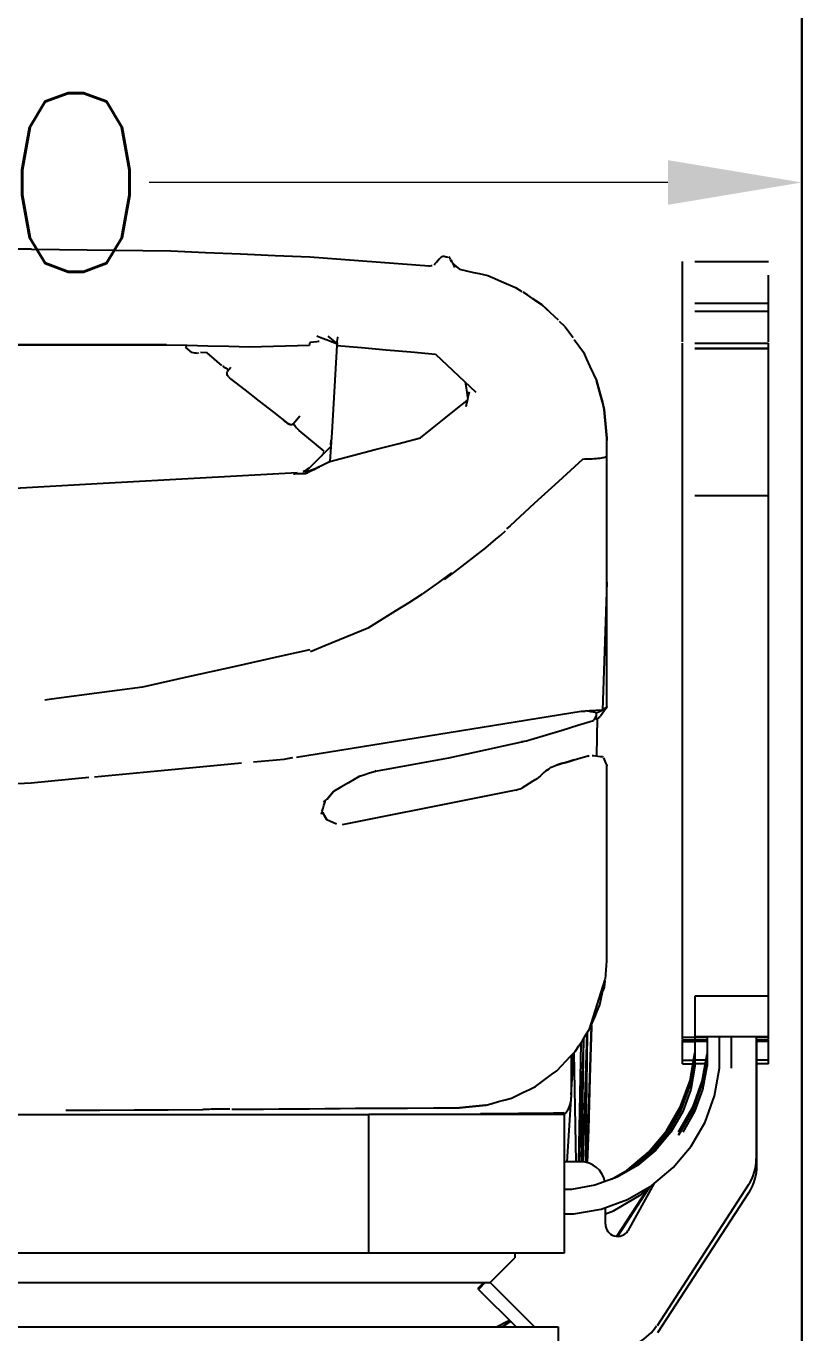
# Model space of a CAD drawing. Header units: millimetres. Extents: x 3552052 to 4144896, y -707811 to -630695.
# Drawn here: x 3876091 to 3876525, y -690793 to -690062 of the extents above; entities that cross this region are included whole.
import ezdxf

# ---------------------------------------------------------------- set-up
doc = ezdxf.new("R2010")
doc.units = ezdxf.units.MM
doc.header["$LTSCALE"] = 6
doc.header["$MEASUREMENT"] = 0
doc.layers.get('Defpoints').update_dxf_attribs({"linetype": 'CONTINUOUS', "lineweight": 0})
for name, color, linetype, lineweight in [('ELE-4M UPS P.SB', 3, 'CONTINUOUS', 0), ('EQP', 6, 'CONTINUOUS', 0), ('MEP_HVAC_RA_DUCT', 1, 'CONTINUOUS', 0)]:
    doc.layers.add(name, color=color, linetype=linetype, lineweight=lineweight)
doc.styles.add('ROMANS', font='romans.shx')
doc.dimstyles.new('AEPL1', dxfattribs={"dimtxt": 100, "dimasz": 75, "dimexe": 25, "dimexo": 50, "dimtad": 0, "dimdec": 0, "dimtxsty": 'ROMANS', "dimcen": 2.5, "dimclrd": 7, "dimclre": 7, "dimclrt": 7, "dimadec": 0, "dimazin": 0, "dimtfac": 1, "dimtdec": 0, "dimtmove": 0, "dimatfit": 3, "dimfxl": 1, "dimlwd": 0, "dimlwe": 0, "dimarcsym": 0})

# ---------------------------------------------------------------- blocks, each defined once
blk = doc.blocks.new('*D380')
at = {"layer": 'Defpoints', "color": 0, "transparency": 16777216}
for p in [(3876525.41, -690149.47), (3875455.28, -690236.17), (3876525.41, -690236.17)]:
    blk.add_point(p, dxfattribs=at)
at = {"layer": 'ELE-4M UPS P.SB', "color": 7, "lineweight": 0, "transparency": 16777216}
for p, q in [((3875455.28, -690186.17), (3875455.28, -690124.47)), ((3876525.41, -690186.17), (3876525.41, -690124.47)), ((3875530.28, -690149.47), (3875820.68, -690149.47)), ((3876450.41, -690149.47), (3876160.02, -690149.47))]:
    blk.add_line(p, q, dxfattribs=at)
at = {"layer": 'ELE-4M UPS P.SB', "color": 7, "transparency": 16777216}
for points in [[(3875530.28, -690136.97), (3875530.28, -690161.97), (3875455.28, -690149.47)], [(3876450.41, -690136.97), (3876450.41, -690161.97), (3876525.41, -690149.47)]]:
    blk.add_solid(points, dxfattribs=at)
at = {"layer": 'ELE-4M UPS P.SB', "color": 7, "lineweight": -3, "transparency": 16777216, "insert": (3875990.35, -690149.47), "char_height": 100, "attachment_point": 5, "style": 'ROMANS'}
blk.add_mtext('1070', dxfattribs=at)

msp = doc.modelspace()

# ---------------------------------------------------------------- linework, layer by layer
at = {"layer": 'EQP', "lineweight": -3}
for p, q in [((3876094.11, -690186.77), (3876172.11, -690187.8)), ((3876249.92, -690191.11), (3876316.67, -690196.17)), ((3876326.96, -690191.13), (3876326.96, -690191.61)), ((3876329.09, -690193.36), (3876329.12, -690192.72)), ((3876333.75, -690197.88), (3876330.24, -690195.13)), ((3876458.63, -690193.92), (3876458.63, -690193.78)), ((3876458.63, -690201.4), (3876458.63, -690193.92)), ((3876465.5, -690193.78), (3876506.75, -690193.78)), ((3876344.67, -690200.49), (3876349.51, -690201.61)), ((3876458.63, -690217.19), (3876458.63, -690201.4)), ((3876506.75, -690217.19), (3876506.75, -690201.4)), ((3876365.14, -690208.19), (3876368.56, -690210.42)), ((3876458.63, -690221.61), (3876458.63, -690217.19)), ((3876465.5, -690217.1), (3876506.75, -690217.1)), ((3876506.75, -690221.61), (3876506.75, -690217.19)), ((3876392.68, -690230.03), (3876389.63, -690227.18)), ((3876458.63, -690238.58), (3876458.63, -690221.61)), ((3876506.75, -690221.61), (3876465.5, -690221.61)), ((3876506.75, -690238.58), (3876506.75, -690221.61)), ((3876253.93, -690235.25), (3876254.3, -690235.48)), ((3876392.68, -690230.03), (3876397.36, -690236.29)), ((3876183.93, -690244.59), (3876180.29, -690241.54)), ((3876180.71, -690241.04), (3876180.92, -690240.79)), ((3876216.13, -690241.38), (3876249.8, -690240.59)), ((3876249.91, -690239.06), (3876249.89, -690239.38)), ((3876255.09, -690238.41), (3876254.5, -690238.54)), ((3876260, -690235.55), (3876265.14, -690239.7)), ((3876458.63, -690242.36), (3876458.63, -690239.42)), ((3876458.63, -690324.83), (3876458.63, -690242.36)), ((3876465.5, -690239.42), (3876506.75, -690239.42)), ((3876465.5, -690242.36), (3876506.75, -690242.36)), ((3876506.75, -690242.36), (3876465.5, -690242.36)), ((3876506.75, -690242.36), (3876506.75, -690239.42)), ((3876506.75, -690324.83), (3876506.75, -690242.36)), ((3876187.64, -690244.77), (3876187.13, -690245.25)), ((3876192.47, -690244.76), (3876188.64, -690244.59)), ((3876200.73, -690251.96), (3876192.47, -690244.76)), ((3876320.23, -690245.55), (3876342.9, -690266.75)), ((3876203.67, -690256.91), (3876203.62, -690256.37)), ((3876204.08, -690254.45), (3876203.66, -690253.99)), ((3876203.77, -690257.46), (3876203.67, -690256.91)), ((3876203.86, -690255.15), (3876205.72, -690252.9)), ((3876204.42, -690258.27), (3876203.77, -690257.46)), ((3876204.42, -690258.27), (3876204.82, -690258.68)), ((3876205.58, -690259.35), (3876204.82, -690258.68)), ((3876414.47, -690275.85), (3876414.78, -690276.57)), ((3876235.6, -690282.84), (3876235.69, -690282.76)), ((3876235.6, -690282.84), (3876236.49, -690283.43)), ((3876238.48, -690284.69), (3876238.19, -690284.65)), ((3876238.99, -690284.97), (3876238.67, -690284.84)), ((3876238.99, -690284.97), (3876240.09, -690284.86)), ((3876244.38, -690280.16), (3876240.7, -690284.47)), ((3876241.41, -690285.25), (3876242.49, -690286.7)), ((3876243.95, -690288.23), (3876242.49, -690286.7)), ((3876257.87, -690299.78), (3876243.95, -690288.23)), ((3876261.64, -690296.32), (3876261.91, -690293.41)), ((3876416.13, -690293.79), (3876416.14, -690292.59)), ((3876416.14, -690292.59), (3876416.14, -690293.79)), ((3876416.14, -690293.79), (3876416.14, -690292.59)), ((3876261.69, -690297.14), (3876247.32, -690311.52)), ((3876261.64, -690296.32), (3876261.81, -690295.16)), ((3876243.24, -690312.33), (3876248.78, -690311.93)), ((3876248.18, -690310.66), (3876246.24, -690311.26)), ((3876254.16, -690308.98), (3876253.72, -690309.44)), ((3876458.63, -690604.78), (3876458.63, -690324.83)), ((3876506.75, -690324.83), (3876465.5, -690324.83)), ((3876506.75, -690604.78), (3876506.75, -690324.83)), ((3876416.14, -690373.13), (3876413.79, -690444.79)), ((3876242.42, -690471), (3876401.77, -690445.37)), ((3876413.79, -690444.79), (3876406.46, -690445.17)), ((3876415.75, -690443.62), (3876412.68, -690448.12)), ((3876413.79, -690444.79), (3876414.38, -690444.35)), ((3876415.75, -690443.62), (3876416.14, -690443.05)), ((3876416.14, -690443.05), (3876415.75, -690443.62)), ((3876416.14, -690442.71), (3876416.14, -690443.05)), ((3876410.58, -690470.38), (3876410.93, -690449.33)), ((3876369, -690462.36), (3876368.61, -690462.47)), ((3876218.34, -690473.72), (3876235.51, -690472.11)), ((3876235.51, -690472.11), (3876240.18, -690471.36)), ((3876235.51, -690472.11), (3876240.48, -690471.36)), ((3876405.54, -690470.39), (3876406.35, -690470.33)), ((3876407.97, -690470.22), (3876408.78, -690470.16)), ((3876413.73, -690470.78), (3876414.04, -690471.36)), ((3876416.13, -690476.01), (3876416.14, -690475.3)), ((3876416.14, -690475.3), (3876416.14, -690476.01)), ((3876416.14, -690476.01), (3876416.14, -690475.3)), ((3876093.82, -690485.37), (3876126.17, -690482.34)), ((3876277.26, -690481.87), (3876277.8, -690481.69)), ((3876287.05, -690478.75), (3876286.68, -690478.83)), ((3876258.33, -690495.61), (3876258.33, -690496.4)), ((3876264.93, -690508.61), (3876259.37, -690506.12)), ((3876406.58, -690623.36), (3876415.25, -690595.59)), ((3876414.76, -690599.82), (3876413.96, -690601.8)), ((3876415.07, -690596.47), (3876414.76, -690599.82)), ((3876458.63, -690627.55), (3876458.63, -690604.78)), ((3876465.5, -690604.78), (3876465.5, -690627.55)), ((3876506.75, -690604.78), (3876465.5, -690604.78)), ((3876506.75, -690627.55), (3876506.75, -690604.78)), ((3876407.62, -690621.61), (3876407.47, -690621.24)), ((3876407.47, -690621.24), (3876407.62, -690621.61)), ((3876407.62, -690621.61), (3876407.47, -690621.24)), ((3876407.53, -690621.1), (3876407.62, -690621.61)), ((3876400.98, -690697.55), (3876403.28, -690628.41)), ((3876402.27, -690697.63), (3876403.39, -690628.23)), ((3876402.87, -690697.71), (3876405.13, -690625.57)), ((3876405.21, -690625.46), (3876404.32, -690697.9)), ((3876458.63, -690627.85), (3876458.63, -690627.51)), ((3876458.63, -690629.1), (3876458.63, -690627.85)), ((3876458.63, -690627.85), (3876465.5, -690627.85)), ((3876458.63, -690629.29), (3876465.5, -690629.29)), ((3876458.63, -690630.3), (3876458.63, -690629.42)), ((3876465.5, -690627.51), (3876465.5, -690643.97)), ((3876465.5, -690627.51), (3876465.5, -690627.85)), ((3876506.75, -690627.55), (3876465.5, -690627.55)), ((3876465.5, -690627.85), (3876465.5, -690629.1)), ((3876472.32, -690627.85), (3876465.5, -690627.85)), ((3876472.32, -690629.29), (3876465.5, -690629.29)), ((3876465.5, -690629.42), (3876465.5, -690630.3)), ((3876472.32, -690627.51), (3876472.32, -690643.97)), ((3876479.25, -690645.17), (3876479.25, -690627.51)), ((3876486.07, -690645.17), (3876486.07, -690627.51)), ((3876499.85, -690627.51), (3876499.85, -690695.7)), ((3876506.75, -690627.85), (3876499.85, -690627.85)), ((3876506.75, -690629.29), (3876499.85, -690629.29)), ((3876506.75, -690627.85), (3876506.75, -690627.51)), ((3876506.75, -690629.1), (3876506.75, -690627.85)), ((3876506.75, -690630.3), (3876506.75, -690629.42)), ((3876396.29, -690660.14), (3876397.69, -690636.62)), ((3876397.81, -690636.49), (3876398.94, -690697.55)), ((3876401.68, -690631.27), (3876400.42, -690697.55)), ((3876458.63, -690640.61), (3876458.63, -690630.26)), ((3876458.63, -690630.3), (3876465.5, -690630.3)), ((3876462.79, -690651.98), (3876465.5, -690636.57)), ((3876465.5, -690637.05), (3876462.79, -690652.46)), ((3876465.5, -690630.26), (3876465.5, -690640.61)), ((3876472.32, -690630.3), (3876465.5, -690630.3)), ((3876472.32, -690636.72), (3876469.63, -690651.98)), ((3876469.63, -690652.46), (3876472.32, -690637.2)), ((3876506.75, -690630.3), (3876499.85, -690630.3)), ((3876500.1, -690630.26), (3876500.1, -690699.68)), ((3876506.75, -690640.61), (3876506.75, -690630.26)), ((3876396.29, -690638.15), (3876396.29, -690661.43)), ((3876458.63, -690642.76), (3876458.63, -690640.61)), ((3876458.63, -690640.61), (3876464.79, -690640.61)), ((3876458.63, -690642.76), (3876464.41, -690642.76)), ((3876465.5, -690638.45), (3876462.79, -690653.85)), ((3876465.5, -690638.93), (3876462.79, -690654.33)), ((3876465.5, -690643.97), (3876463.2, -690657)), ((3876465.5, -690640.61), (3876465.5, -690642.76)), ((3876471.64, -690640.61), (3876465.5, -690640.61)), ((3876471.26, -690642.76), (3876465.5, -690642.76)), ((3876469.63, -690653.85), (3876472.32, -690638.6)), ((3876469.63, -690654.33), (3876472.32, -690639.08)), ((3876470.03, -690657), (3876472.32, -690643.97)), ((3876506.75, -690640.61), (3876500.1, -690640.61)), ((3876506.75, -690642.76), (3876500.1, -690642.76)), ((3876506.75, -690642.76), (3876506.75, -690640.61)), ((3876457.44, -690666.67), (3876462.79, -690651.98)), ((3876462.79, -690652.46), (3876462.79, -690651.98)), ((3876469.63, -690651.98), (3876464.29, -690666.67)), ((3876469.63, -690652.46), (3876469.63, -690651.98)), ((3876476.54, -690660.57), (3876479.25, -690645.17)), ((3876379.2, -690653.17), (3876378.78, -690653.51)), ((3876462.79, -690652.46), (3876457.44, -690667.15)), ((3876462.79, -690653.85), (3876457.44, -690668.55)), ((3876462.79, -690654.33), (3876457.44, -690669.03)), ((3876463.2, -690657), (3876458.68, -690669.43)), ((3876462.79, -690654.33), (3876462.79, -690653.85)), ((3876464.29, -690667.15), (3876469.63, -690652.46)), ((3876464.29, -690668.55), (3876469.63, -690653.85)), ((3876464.29, -690669.03), (3876469.63, -690654.33)), ((3876465.5, -690669.43), (3876470.03, -690657)), ((3876394.07, -690697.55), (3876396.15, -690662.49)), ((3876449.62, -690680.21), (3876457.44, -690666.67)), ((3876464.29, -690666.67), (3876456.47, -690680.21)), ((3876457.44, -690667.15), (3876457.44, -690666.67)), ((3876464.29, -690667.15), (3876464.29, -690666.67)), ((3876471.19, -690675.27), (3876476.54, -690660.57)), ((3875623.66, -690671.05), (3876282.97, -690671.05)), ((3876189.62, -690668.25), (3876190.15, -690668.23)), ((3876196.15, -690668), (3876197.17, -690667.96)), ((3876197.17, -690667.96), (3876198.46, -690667.98)), ((3876206.23, -690668.12), (3876206.72, -690668.13)), ((3876282.97, -690671.05), (3876282.97, -690670.93)), ((3876282.97, -690670.93), (3876392.32, -690670.93)), ((3876282.97, -690748.75), (3876282.97, -690671.05)), ((3876392.32, -690670.93), (3876392.32, -690669.99)), ((3876392.32, -690670.93), (3876392.32, -690748.63)), ((3876457.44, -690667.15), (3876449.62, -690680.69)), ((3876457.44, -690668.55), (3876449.62, -690682.09)), ((3876457.44, -690669.03), (3876449.62, -690682.57)), ((3876458.68, -690669.43), (3876452.06, -690680.89)), ((3876456.47, -690680.69), (3876464.29, -690667.15)), ((3876456.47, -690682.09), (3876464.29, -690668.55)), ((3876456.47, -690682.57), (3876464.29, -690669.03)), ((3876457.44, -690669.03), (3876457.44, -690668.55)), ((3876458.88, -690680.89), (3876465.5, -690669.43)), ((3876464.29, -690669.03), (3876464.29, -690668.55)), ((3876439.57, -690692.19), (3876449.62, -690680.21)), ((3876449.62, -690680.69), (3876439.57, -690692.67)), ((3876452.06, -690680.89), (3876443.56, -690691.03)), ((3876449.62, -690680.69), (3876449.62, -690680.21)), ((3876456.47, -690680.69), (3876456.47, -690680.21)), ((3876463.37, -690688.81), (3876471.19, -690675.27)), ((3876449.62, -690682.09), (3876439.57, -690694.07)), ((3876449.62, -690682.57), (3876440.05, -690693.97)), ((3876449.62, -690682.57), (3876449.62, -690682.09)), ((3876456.47, -690682.57), (3876456.47, -690682.09)), ((3876427.59, -690702.24), (3876439.57, -690692.19)), ((3876439.57, -690692.67), (3876427.59, -690702.72)), ((3876439.57, -690694.07), (3876432.24, -690700.22)), ((3876443.56, -690691.03), (3876433.42, -690699.54)), ((3876439.57, -690692.67), (3876439.57, -690692.19)), ((3876439.57, -690694.38), (3876439.57, -690694.07)), ((3876453.32, -690700.79), (3876463.37, -690688.81)), ((3876401.65, -690697.55), (3876392.32, -690697.55)), ((3876418.86, -690707.28), (3876427.59, -690702.24)), ((3876427.59, -690702.72), (3876421.11, -690706.46)), ((3876433.42, -690699.54), (3876421.96, -690706.15)), ((3876427.59, -690702.72), (3876427.59, -690702.24)), ((3876441.34, -690710.84), (3876453.32, -690700.79)), ((3876421.96, -690706.15), (3876409.52, -690710.68)), ((3876442.57, -690709.81), (3876428.04, -690736.14)), ((3876435.5, -690715.91), (3876442.39, -690710.13)), ((3876396.49, -690712.98), (3876392.32, -690712.98)), ((3876409.52, -690710.68), (3876396.49, -690712.98)), ((3876419.87, -690724.93), (3876435.5, -690715.91)), ((3876421.75, -690739.22), (3876438.55, -690713.35)), ((3876439.75, -690712.35), (3876422.27, -690739.25)), ((3876427.79, -690718.66), (3876441.34, -690710.84)), ((3876495.41, -690710.68), (3876444.37, -690789.29)), ((3876495.66, -690714.66), (3876444.61, -690793.27)), ((3876397.7, -690726.73), (3876413.1, -690724.01)), ((3876413.1, -690724.01), (3876427.79, -690718.66)), ((3876415.4, -690732.4), (3876415.4, -690723.17)), ((3876415.4, -690726.56), (3876419.87, -690724.93)), ((3876392.32, -690726.73), (3876397.7, -690726.73)), ((3876282.97, -690748.75), (3875623.66, -690748.75)), ((3876392.32, -690748.63), (3876282.97, -690748.63)), ((3876350.97, -690765.11), (3876364.72, -690751.36)), ((3876364.72, -690748.63), (3876364.72, -690751.36)), ((3875548.78, -690765.11), (3876350.97, -690765.11)), ((3876344.36, -690768.07), (3876347.31, -690765.11)), ((3876348.16, -690765.11), (3876344.36, -690768.91)), ((3876344.36, -690768.91), (3876344.36, -690768.07)), ((3876344.36, -690768.91), (3876365.43, -690789.98)), ((3876350.87, -690765.11), (3876375.74, -690789.98)), ((3875503.46, -690789.98), (3876388.88, -690789.98)), ((3876362.36, -690786.91), (3876357.85, -690789.98)), ((3876388.88, -690789.98), (3876388.88, -690877.54))]:
    msp.add_line(p, q, dxfattribs=at)
at = {"layer": 'EQP', "lineweight": -3, "flags": 128}
for points in [[(3876094.11, -690186.77), (3876022.68, -690186.83), (3875951.58, -690186.83), (3875880.48, -690186.83), (3875809.38, -690186.83)], [(3876172.11, -690187.8), (3876191.56, -690188.63), (3876211.02, -690189.45), (3876230.47, -690190.28), (3876249.92, -690191.11)], [(3876322.31, -690192.29), (3876322.84, -690191.87), (3876323.36, -690191.45), (3876323.89, -690191.02), (3876324.41, -690190.6)], [(3876324.41, -690190.67), (3876325.05, -690190.78), (3876325.68, -690190.9), (3876326.32, -690191.01), (3876326.96, -690191.13)], [(3876327.76, -690190.82), (3876328.09, -690191.57), (3876328.43, -690192.31), (3876328.76, -690193.06), (3876329.1, -690193.81)], [(3876316.58, -690196.24), (3876317.27, -690196.12), (3876317.96, -690196), (3876318.41, -690195.93)], [(3876316.58, -690196.24), (3876316.6, -690196.22), (3876316.62, -690196.2), (3876316.65, -690196.19), (3876316.67, -690196.17)], [(3876319.48, -690195.59), (3876320.08, -690194.88), (3876320.82, -690194), (3876321.57, -690193.11), (3876322.31, -690192.22)], [(3876322.31, -690192.22), (3876322.32, -690192.23), (3876322.32, -690192.24), (3876322.33, -690192.25), (3876322.33, -690192.26)], [(3876331.2, -690197.06), (3876330.68, -690196.02), (3876330.16, -690194.98), (3876329.64, -690193.94), (3876329.12, -690192.9)], [(3876330.54, -690195.38), (3876331.61, -690196.24), (3876332.68, -690197.1), (3876333.75, -690197.96)], [(3876333.75, -690197.94), (3876333.75, -690197.92), (3876333.75, -690197.9), (3876333.75, -690197.88)], [(3876333.75, -690197.96), (3876337.69, -690198.87), (3876341.63, -690199.79), (3876344.67, -690200.49)], [(3876349.51, -690201.61), (3876353.42, -690203.25), (3876357.32, -690204.9), (3876361.23, -690206.55), (3876365.14, -690208.19)], [(3876379.82, -690218.02), (3876377.22, -690216.22), (3876374.62, -690214.41), (3876372.02, -690212.6), (3876369.42, -690210.79)], [(3876374.62, -690214.37), (3876376.14, -690215.36), (3876379.81, -690217.75)], [(3876379.81, -690217.75), (3876383.03, -690220.82), (3876384.49, -690222.22)], [(3876389.16, -690226.54), (3876386.83, -690224.41), (3876384.49, -690222.28), (3876382.16, -690220.15), (3876379.82, -690218.02)], [(3876169.61, -690240.34), (3876058.72, -690240.34), (3875947.83, -690240.34), (3875836.95, -690240.34), (3875726.06, -690240.34)], [(3875726.06, -690240.34), (3875836.95, -690240.34), (3875947.83, -690240.34), (3876058.72, -690240.34), (3876169.61, -690240.34)], [(3876169.61, -690240.34), (3876181.24, -690240.6), (3876192.87, -690240.86), (3876204.5, -690241.12), (3876216.13, -690241.38)], [(3876180.86, -690240.86), (3876180.72, -690241.03), (3876180.58, -690241.2), (3876180.43, -690241.37), (3876180.29, -690241.54)], [(3876249.8, -690240.59), (3876249.86, -690239.72), (3876249.89, -690239.38)], [(3876255.16, -690238.46), (3876253.93, -690238.6), (3876251.92, -690238.83), (3876249.91, -690239.06)], [(3876254.3, -690235.48), (3876257.01, -690236.54), (3876259.72, -690237.59), (3876262.43, -690238.65), (3876265.14, -690239.7)], [(3876265.06, -690240.68), (3876264.09, -690256.91), (3876263.12, -690273.13), (3876262.15, -690289.36), (3876261.18, -690305.59)], [(3876265.2, -690239.29), (3876265.15, -690239.75), (3876265.06, -690240.68)], [(3876265.06, -690240.68), (3876278.85, -690241.9), (3876292.64, -690243.11), (3876306.43, -690244.33), (3876320.23, -690245.55)], [(3876265.2, -690239.29), (3876265.31, -690238.54), (3876265.48, -690237.37), (3876265.65, -690236.2), (3876265.71, -690235.84)], [(3876397.91, -690237.3), (3876400.46, -690240.85), (3876403.06, -690244.46)], [(3876187.13, -690245.25), (3876186.33, -690245.08), (3876185.53, -690244.92), (3876184.73, -690244.75), (3876183.93, -690244.59)], [(3876403.06, -690244.46), (3876404.91, -690248.41), (3876406.76, -690252.36), (3876408.62, -690256.31), (3876410.47, -690260.26)], [(3876200.95, -690251.96), (3876201.32, -690252.3), (3876201.68, -690252.65)], [(3876201.68, -690252.65), (3876202.41, -690253.04), (3876203.15, -690253.43), (3876203.64, -690253.69)], [(3876203.51, -690255.89), (3876203.59, -690255.7), (3876203.68, -690255.52), (3876203.77, -690255.34)], [(3876203.72, -690256.4), (3876203.61, -690256.15), (3876203.51, -690255.89)], [(3876205.58, -690259.35), (3876213.59, -690265.6), (3876221.61, -690271.84), (3876229.62, -690278.09), (3876237.64, -690284.33)], [(3876207.03, -690260.5), (3876206.67, -690260.22), (3876206.31, -690259.93), (3876205.94, -690259.64), (3876205.58, -690259.35)], [(3876338.43, -690269.73), (3876337.99, -690267.09), (3876337.37, -690263.24), (3876337.05, -690261.28)], [(3876410.47, -690260.26), (3876411.55, -690264.34), (3876412.62, -690268.42), (3876413.7, -690272.49), (3876414.78, -690276.57)], [(3876414.78, -690276.57), (3876413.7, -690272.49), (3876412.62, -690268.42), (3876411.55, -690264.34), (3876410.47, -690260.26)], [(3876311.83, -690292.36), (3876318.53, -690287), (3876325.22, -690281.65), (3876331.92, -690276.29), (3876338.05, -690271.4)], [(3876339.12, -690266.61), (3876338.65, -690268.73), (3876338.18, -690270.84), (3876337.7, -690272.96), (3876337.23, -690275.08)], [(3876414.78, -690276.57), (3876415.12, -690280.57), (3876415.46, -690284.58), (3876415.8, -690288.58), (3876416.14, -690292.59)], [(3876416.14, -690292.59), (3876415.8, -690288.58), (3876415.46, -690284.58), (3876415.12, -690280.57), (3876414.78, -690276.57)], [(3876237.64, -690284.33), (3876237.13, -690283.96), (3876236.62, -690283.59), (3876236.11, -690283.22), (3876235.6, -690282.84)], [(3876237.64, -690284.33), (3876237.89, -690284.46), (3876238.15, -690284.59), (3876238.41, -690284.71), (3876238.67, -690284.84)], [(3876238.19, -690284.65), (3876238.05, -690284.57), (3876237.92, -690284.49), (3876237.78, -690284.41), (3876237.64, -690284.33)], [(3876240.7, -690284.47), (3876240.55, -690284.57), (3876240.39, -690284.66), (3876240.24, -690284.76), (3876240.09, -690284.86)], [(3876240.18, -690284.83), (3876240.27, -690284.81), (3876240.36, -690284.78), (3876240.45, -690284.75)], [(3876241.94, -690285.68), (3876241.08, -690285.16), (3876240.21, -690284.64)], [(3876240.45, -690284.75), (3876240.51, -690284.68), (3876240.58, -690284.61)], [(3876261.18, -690305.59), (3876273.85, -690302.28), (3876286.51, -690298.97), (3876299.17, -690295.66), (3876311.83, -690292.36)], [(3876416.14, -690292.59), (3876416.14, -690292.89), (3876416.14, -690293.19), (3876416.14, -690293.49)], [(3876416.14, -690293.49), (3876416.14, -690293.19), (3876416.14, -690292.89), (3876416.14, -690292.59)], [(3876416.14, -690302.83), (3876416.14, -690300.57), (3876416.14, -690298.31), (3876416.14, -690296.05), (3876416.14, -690293.79)], [(3876256.62, -690302.21), (3876257.67, -690300.72), (3876258.02, -690300.22)], [(3876256.84, -690307.86), (3876254.49, -690309.05), (3876252.15, -690310.23), (3876249.8, -690311.42), (3876247.45, -690312.6)], [(3876261.18, -690305.59), (3876260.1, -690306.16), (3876259.01, -690306.73), (3876257.92, -690307.29), (3876256.84, -690307.86)], [(3876402.64, -690304.43), (3876389.11, -690316.81), (3876375.57, -690329.18), (3876362.04, -690341.56), (3876360.1, -690343.32)], [(3876407.98, -690304.23), (3876406.65, -690304.28), (3876405.31, -690304.33), (3876403.98, -690304.38), (3876402.64, -690304.43)], [(3876412.33, -690303.87), (3876411.24, -690303.96), (3876410.16, -690304.05), (3876409.07, -690304.14), (3876407.98, -690304.23)], [(3876415.16, -690303.38), (3876414.45, -690303.5), (3876413.74, -690303.63), (3876413.04, -690303.75), (3876412.33, -690303.87)], [(3876416.14, -690302.83), (3876415.89, -690302.97), (3876415.65, -690303.11), (3876415.4, -690303.24), (3876415.16, -690303.38)], [(3876416.14, -690373.13), (3876416.14, -690355.55), (3876416.14, -690337.98), (3876416.14, -690320.4), (3876416.14, -690302.83)], [(3876242.77, -690311.99), (3876188.49, -690314.99), (3876134.2, -690318), (3876081.48, -690320.91)], [(3876240.85, -690312.59), (3876241.33, -690312.44), (3876241.81, -690312.29), (3876242.29, -690312.14), (3876242.77, -690311.99)], [(3876247.45, -690312.6), (3876245.8, -690312.6), (3876244.15, -690312.6), (3876242.5, -690312.59), (3876240.85, -690312.59)], [(3876242.77, -690311.99), (3876243.24, -690312.29), (3876243.71, -690312.59)], [(3876246.24, -690311.26), (3876247.98, -690310.21), (3876249.59, -690309.24)], [(3876247.32, -690311.52), (3876249.33, -690310.77), (3876251.34, -690310.02), (3876253.35, -690309.28), (3876255.36, -690308.53)], [(3876348.51, -690353.93), (3876351.27, -690351.54), (3876354.03, -690349.15), (3876356.8, -690346.76), (3876359.56, -690344.37)], [(3876325.25, -690371.73), (3876331.06, -690367.28), (3876336.88, -690362.83), (3876342.69, -690358.38), (3876348.51, -690353.93)], [(3876329.25, -690367.93), (3876321.87, -690373.29), (3876312.99, -690379.75)], [(3876416.14, -690443.05), (3876416.14, -690425.57), (3876416.14, -690408.09), (3876416.14, -690390.61), (3876416.14, -690373.13)], [(3876282.95, -690398.56), (3876290.46, -690393.86), (3876297.97, -690389.16), (3876305.48, -690384.45), (3876312.99, -690379.75)], [(3876250.21, -690411.9), (3876258.4, -690408.56), (3876266.58, -690405.23), (3876274.77, -690401.9), (3876282.95, -690398.56)], [(3876249.96, -690411.05), (3876233.02, -690414.81), (3876207.42, -690420.51), (3876181.82, -690426.2), (3876156.22, -690431.89)], [(3876156.22, -690431.89), (3876130.73, -690435.28), (3876105.23, -690438.68), (3876101.54, -690439.17)], [(3876401.77, -690445.37), (3876402.94, -690445.32), (3876404.07, -690445.27)], [(3876410.38, -690446.18), (3876408.83, -690445.92), (3876407.28, -690445.65), (3876405.72, -690445.38), (3876404.17, -690445.11)], [(3876404.95, -690445.24), (3876405.29, -690445.22), (3876406.46, -690445.17)], [(3876410.38, -690446.18), (3876410.28, -690447.06), (3876410.19, -690447.94), (3876410.09, -690448.81), (3876409.99, -690449.69)], [(3876410.38, -690446.18), (3876411.23, -690445.84), (3876412.09, -690445.49), (3876412.94, -690445.14), (3876413.79, -690444.79)], [(3876414.41, -690444.33), (3876414.96, -690443.92), (3876415.55, -690443.49), (3876416.14, -690443.05)], [(3876416.14, -690443.05), (3876416.04, -690443.2), (3876415.94, -690443.34), (3876415.85, -690443.48), (3876415.75, -690443.62)], [(3876373.7, -690461.23), (3876382.46, -690458.57), (3876391.22, -690455.91), (3876399.98, -690453.25), (3876408.74, -690450.59)], [(3876410.17, -690448.13), (3876409.7, -690448.94), (3876409.22, -690449.77), (3876408.74, -690450.59)], [(3876409.99, -690449.69), (3876410.4, -690449.54), (3876410.81, -690449.38), (3876411.22, -690449.23), (3876411.63, -690449.07)], [(3876411.63, -690449.07), (3876411.89, -690448.83), (3876412.15, -690448.6), (3876412.42, -690448.36), (3876412.68, -690448.12)], [(3876368.61, -690462.47), (3876369.89, -690462.16), (3876371.16, -690461.85), (3876372.43, -690461.54), (3876373.7, -690461.23)], [(3876327.79, -690471.39), (3876337.99, -690469.16), (3876348.2, -690466.93), (3876358.41, -690464.7), (3876368.61, -690462.47)], [(3876129.28, -690482.05), (3876164.67, -690478.74), (3876200.09, -690475.42), (3876211.7, -690474.34)], [(3876286.68, -690478.83), (3876296.95, -690476.97), (3876307.23, -690475.11), (3876317.51, -690473.25), (3876327.79, -690471.39)], [(3876388.56, -690475.43), (3876387.56, -690475.85), (3876386.56, -690476.26), (3876385.55, -690476.68), (3876384.55, -690477.1)], [(3876388.56, -690475.43), (3876390.9, -690474.71), (3876393.25, -690473.99), (3876395.6, -690473.28), (3876397.95, -690472.56)], [(3876397.95, -690472.56), (3876395.6, -690473.28), (3876393.25, -690473.99), (3876390.9, -690474.71), (3876388.56, -690475.43)], [(3876397.95, -690472.56), (3876399.85, -690472.02), (3876401.74, -690471.48), (3876403.64, -690470.94), (3876405.54, -690470.39)], [(3876408.78, -690470.16), (3876410.02, -690470.31), (3876411.26, -690470.47), (3876412.49, -690470.63), (3876413.73, -690470.78)], [(3876416.14, -690475.3), (3876415.74, -690474.34), (3876415.34, -690473.37), (3876414.94, -690472.41), (3876414.54, -690471.45)], [(3876416.14, -690475.3), (3876416.14, -690475.48), (3876416.14, -690475.66), (3876416.14, -690475.84), (3876416.14, -690476.01)], [(3876416.14, -690476.01), (3876416.14, -690475.84), (3876416.14, -690475.66), (3876416.14, -690475.48), (3876416.14, -690475.3)], [(3876416.14, -690585.07), (3876416.14, -690557.8), (3876416.14, -690530.54), (3876416.14, -690503.28), (3876416.14, -690476.01)], [(3876277.86, -690481.66), (3876275.7, -690482.94), (3876271.52, -690485.41), (3876267.35, -690487.88), (3876263.17, -690490.35)], [(3876277.82, -690481.69), (3876280.09, -690480.96), (3876283.38, -690479.89), (3876286.68, -690478.83)], [(3876376.94, -690483.3), (3876374.85, -690484.6), (3876372.76, -690485.89), (3876370.68, -690487.18), (3876368.59, -690488.47)], [(3876381.03, -690479.62), (3876380.01, -690480.54), (3876378.99, -690481.46), (3876377.97, -690482.38), (3876376.94, -690483.3)], [(3876384.55, -690477.1), (3876383.67, -690477.73), (3876382.79, -690478.36), (3876381.91, -690478.99), (3876381.03, -690479.62)], [(3875987.17, -690491.17), (3876013.84, -690489.72), (3876040.5, -690488.27), (3876067.16, -690486.82), (3876093.82, -690485.37)], [(3876259.61, -690494.63), (3876260.5, -690493.56), (3876261.39, -690492.49), (3876262.28, -690491.42), (3876263.17, -690490.35)], [(3876263.17, -690490.35), (3876262.28, -690491.42), (3876261.39, -690492.49), (3876260.5, -690493.56), (3876259.61, -690494.63)], [(3876365.32, -690489.53), (3876341, -690494.39), (3876316.68, -690499.25), (3876292.36, -690504.11), (3876268.04, -690508.97)], [(3876365.32, -690489.53), (3876366.14, -690489.26), (3876366.95, -690489), (3876367.77, -690488.74), (3876368.59, -690488.47)], [(3876256.41, -690502.97), (3876256.89, -690501.33), (3876257.37, -690499.69), (3876257.85, -690498.04), (3876258.33, -690496.4)], [(3876257.65, -690496.12), (3876258.14, -690495.75), (3876258.63, -690495.38), (3876259.12, -690495), (3876259.61, -690494.63)], [(3876259.37, -690506.12), (3876258.67, -690504.79), (3876257.97, -690503.46), (3876257.26, -690502.14), (3876257.08, -690501.79)], [(3876257.08, -690501.79), (3876257.26, -690502.14), (3876257.97, -690503.46), (3876258.67, -690504.79), (3876259.37, -690506.12)], [(3876415.5, -690595.24), (3876415.66, -690592.7), (3876415.82, -690590.15), (3876415.98, -690587.61), (3876416.14, -690585.07)], [(3876412.3, -690609.76), (3876413.04, -690606.22), (3876413.78, -690602.68), (3876414.51, -690599.13), (3876415.25, -690595.59)], [(3876406.58, -690623.36), (3876408.01, -690619.96), (3876409.44, -690616.56), (3876410.87, -690613.16), (3876412.3, -690609.76)], [(3876405.13, -690698.01), (3876405.73, -690679.52), (3876406.67, -690650.57), (3876407.62, -690621.61)], [(3876407.62, -690621.61), (3876406.74, -690650.57), (3876405.86, -690679.53), (3876405.29, -690698.05)], [(3876405.29, -690698.05), (3876405.86, -690679.53), (3876406.74, -690650.57), (3876407.61, -690621.77)], [(3876407.61, -690621.77), (3876406.74, -690650.57), (3876405.86, -690679.53), (3876405.29, -690698.05)], [(3876407.35, -690621.61), (3876407.42, -690621.61), (3876407.48, -690621.61), (3876407.55, -690621.61), (3876407.62, -690621.61)], [(3876398.43, -690635.82), (3876400.47, -690632.7), (3876402.5, -690629.59), (3876404.54, -690626.48), (3876406.58, -690623.36)], [(3876388.23, -690646.56), (3876390.78, -690643.87), (3876393.33, -690641.19), (3876395.88, -690638.5), (3876398.43, -690635.82)], [(3876376.19, -690655.36), (3876379.2, -690653.16), (3876382.21, -690650.96), (3876385.22, -690648.76), (3876388.23, -690646.56)], [(3876362.82, -690661.86), (3876366.16, -690660.23), (3876369.5, -690658.61), (3876372.84, -690656.99), (3876376.19, -690655.36)], [(3876348.45, -690665.88), (3876344.75, -690666.23), (3876341.05, -690666.57), (3876337.34, -690666.92), (3876333.64, -690667.27)], [(3876333.64, -690667.27), (3876337.34, -690666.92), (3876341.05, -690666.57), (3876344.75, -690666.23), (3876348.45, -690665.88)], [(3876348.45, -690665.88), (3876352.05, -690664.87), (3876355.64, -690663.87), (3876359.23, -690662.86), (3876362.82, -690661.86)], [(3876113.34, -690668.72), (3876132.41, -690668.6), (3876151.48, -690668.48), (3876170.55, -690668.37), (3876189.62, -690668.25)], [(3876194.61, -690668.11), (3876193.56, -690668.17), (3876192.5, -690668.22), (3876191.44, -690668.28), (3876190.39, -690668.33)], [(3876202.27, -690668.06), (3876200.35, -690668.07), (3876198.44, -690668.09), (3876196.53, -690668.1), (3876194.61, -690668.11)], [(3876205.05, -690668.07), (3876204.59, -690668.07), (3876203.43, -690668.06), (3876202.27, -690668.06)], [(3876206.72, -690668.13), (3876215.32, -690668.06), (3876223.92, -690668), (3876232.52, -690667.93), (3876241.12, -690667.87)], [(3876241.12, -690667.87), (3876249.72, -690667.8), (3876258.31, -690667.73), (3876266.91, -690667.65), (3876275.51, -690667.58)], [(3876275.51, -690667.58), (3876290.04, -690667.51), (3876304.57, -690667.43), (3876319.1, -690667.35), (3876333.64, -690667.27)], [(3876354.51, -690789.98), (3876360.56, -690786.79), (3876361.51, -690786.28)], [(3876362.27, -690786.82), (3876357.99, -690789.65), (3876357.49, -690789.98)]]:
    msp.add_lwpolyline(points, dxfattribs=at)
at = {"layer": 'EQP', "lineweight": -3}
for centre, radius, start, end in [((3876382.54, -690661.43), 13.75, 315.36102, 0), ((3876472.35, -690695.7), 27.5, 327, 0), ((3876401.65, -690711.3), 13.75, 11.09991, 90), ((3876422.27, -690732.4), 6.88, 180, 327), ((3876421.01, -690774.31), 27.5, 299, 327)]:
    msp.add_arc(centre, radius, start, end, dxfattribs=at)
for major_axis, start_param, end_param in [((55, 0), 4.86236, 5.809577), ((-55, 0), 2.671622, 3.141593)]:
    msp.add_ellipse((3876337.32, -690669.99), major_axis=major_axis, ratio=0.008727, start_param=start_param, end_param=end_param, dxfattribs=at)
at = {"layer": 'EQP', "lineweight": -3, "extrusion": (0, 0, -1)}
msp.add_ellipse((3876472.6, -690699.68), major_axis=(-27.5, 0), ratio=0.999962, start_param=3.141593, end_param=3.717551, dxfattribs=at)
at = {"layer": 'MEP_HVAC_RA_DUCT', "color": 7, "lineweight": 30}
msp.add_line((3876525.41, -687732.84), (3876525.41, -691232.84), dxfattribs=at)

# ---------------------------------------------------------------- dimensions: what is measured, and where the dimension line sits
at = {"layer": 'ELE-4M UPS P.SB', "color": 0, "lineweight": -3}
dim = msp.add_linear_dim(base=(3876525.41, -690149.47), p1=(3875455.28, -690236.17), p2=(3876525.41, -690236.17), dimstyle='AEPL1', dxfattribs=at)
dim.commit()
dim.dimension.update_dxf_attribs({"geometry": '*D380', "text_midpoint": (3875990.35, -690149.47)})

doc.saveas('drawing.dxf')
